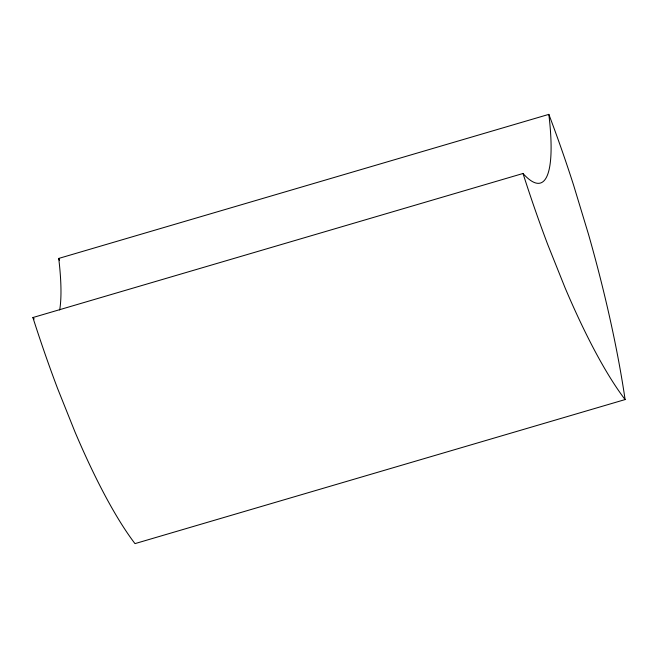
<?xml version="1.0" encoding="UTF-8"?>
<svg xmlns="http://www.w3.org/2000/svg" width="658" height="658" viewBox="0 0 658 658"><rect width="100%" height="100%" fill="white"/><g stroke="black" fill="none" stroke-linecap="round" stroke-linejoin="round"><path stroke-width="0.99" d="M59.689 309.984A173.951 35.548 73.6 0 0 58.727 258.43L548.838 114.377A319.706 65.331 73.6 0 1 573.579 185.112L588.499 234.322A319.706 65.331 73.6 0 1 625.1 399.571L134.989 543.623A319.706 65.331 73.6 0 1 74.987 431.936L57.567 388.442A319.706 65.331 73.6 0 1 32.9 317.543L523.011 173.49A173.951 35.548 73.6 0 0 548.838 114.377M34.249 318.998A173.951 35.548 73.6 0 1 32.9 317.543M58.727 258.43A319.706 65.331 73.6 0 1 59.442 260.313M625.1 399.571A319.706 65.331 73.6 0 1 565.099 287.883L547.678 244.389A319.706 65.331 73.6 0 1 523.011 173.49"/></g></svg>
